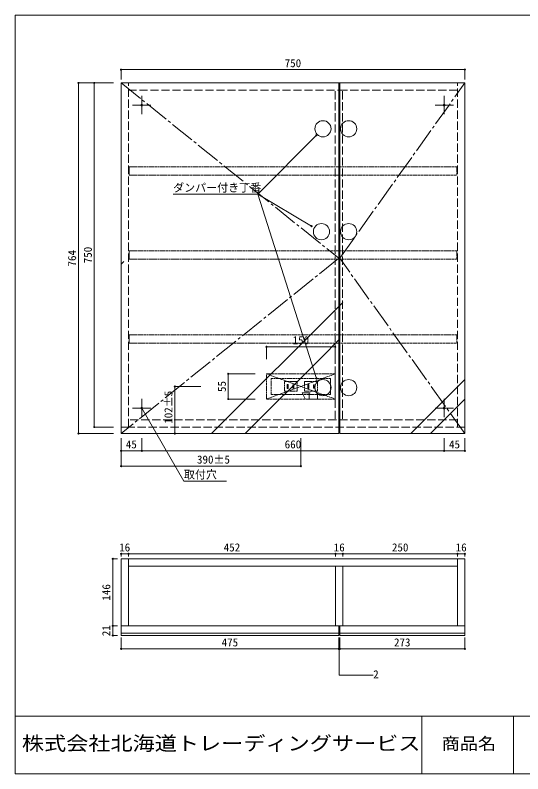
# Model space of a CAD drawing. Units: millimetres at full size, sheet at 1:6. Extents: x -1249 to 1249, y -827 to 827.
# Drawn here: x -1249 to -142, y -827 to 827 of the extents above; entities that cross this region are included whole.
import ezdxf
from ezdxf.enums import TextEntityAlignment as Align

# ---------------------------------------------------------------- set-up
doc = ezdxf.new("R2010")
doc.units = ezdxf.units.MM
doc.header["$LTSCALE"] = 6
doc.header["$PDMODE"] = 32
doc.header["$PDSIZE"] = 2.4
for name, pattern in [('CHAIN2', [12, 9, -1, 1, -1]), ('DASHED3', [4, 3, -1]), ('USER1', [1, 0.8, -0.2])]:
    doc.linetypes.add(name, pattern=pattern)
doc.layers.add('0-0_0', color=7, linetype='Continuous', lineweight=15)
doc.styles.add('ＭＳ ゴシック', font='')
doc.styles.get('ＭＳ ゴシック').set_extended_font_data('MS Gothic')

# ---------------------------------------------------------------- blocks, each defined once
blk = doc.blocks.new('ダンパー付き')
at = {"layer": '0-0_0'}
for q in [(80.37, 192.797), (-232.017, 64.312), (70.113, -5.443), (80.702, -337.416)]:
    blk.add_line((-47.375, 64.312), q, dxfattribs=at)
for p in [(80.37, 192.797), (70.113, -5.443), (80.702, -337.416)]:
    blk.add_point(p, dxfattribs=at)
at = {"layer": '0-0_0', "style": 'ＭＳ ゴシック'}
blk.add_text('ダンパー付き丁番', height=17.6, dxfattribs=at).set_placement((-232.017, 64.312), align=Align.BOTTOM_LEFT)

msp = doc.modelspace()

# ---------------------------------------------------------------- linework, layer by layer
at = {"layer": '0-0_0'}
for p, q in [((-1018.381, 707.84), (-268.381, 707.84)), ((-1018.381, 707.84), (-1018.381, 686.088)), ((-268.381, 707.84), (-268.381, 686.088)), ((-1111.154, 678.817), (-1111.154, -85.183)), ((-1111.154, 678.817), (-1035.014, 678.817)), ((-1076.778, 678.817), (-1076.778, -71.183)), ((-1076.778, 678.817), (-1035.014, 678.817)), ((-1018.381, -85.183), (-1018.381, 678.817)), ((-543.381, 678.817), (-541.381, 678.817)), ((-541.381, 678.817), (-541.381, -85.183)), ((-268.381, 678.817), (-541.381, 678.817)), ((-268.381, -85.183), (-268.381, 678.817)), ((-973.381, 630.518), (-973.381, 650.518)), ((-313.381, 630.518), (-313.381, 650.518)), ((-973.381, 630.518), (-993.381, 630.518)), ((-973.381, 630.518), (-953.381, 630.518)), ((-973.381, 630.518), (-973.381, 610.518)), ((-313.381, 630.518), (-333.381, 630.518)), ((-313.381, 630.518), (-293.381, 630.518)), ((-313.381, 630.518), (-313.381, 610.518)), ((-1018.381, 283.953), (-1012.558, 289.776)), ((-820.828, -85.436), (-534.778, 200.613)), ((-580.633, 81.244), (-543.381, 118.957)), ((-701.142, 103.958), (-551.142, 103.958)), ((-701.142, 103.958), (-701.142, 77.07)), ((-551.142, 103.958), (-551.142, 77.07)), ((-747.314, -85.436), (-580.633, 81.244)), ((-784.517, 44.817), (-784.517, -10.183)), ((-784.517, 44.817), (-726.083, 44.817)), ((-386.295, -85.436), (-268.381, 32.477)), ((-623.555, 3.224), (-606.093, 3.224)), ((-617.006, -9.872), (-623.555, 3.224)), ((-973.381, -29.907), (-973.381, -9.907)), ((-784.517, -10.183), (-726.083, -10.183)), ((-342.987, -85.436), (-268.381, -10.467)), ((-313.381, -29.907), (-313.381, -9.907)), ((-973.381, -29.907), (-993.381, -29.907)), ((-973.381, -29.907), (-953.381, -29.907)), ((-973.381, -29.907), (-973.381, -49.907)), ((-900.993, -85.436), (-900.993, -25.917)), ((-313.381, -29.907), (-333.381, -29.907)), ((-313.381, -29.907), (-293.381, -29.907)), ((-313.381, -29.907), (-313.381, -49.907)), ((-1076.778, -71.183), (-1035.014, -71.183)), ((-1111.154, -85.183), (-1035.014, -85.183)), ((-543.381, -85.183), (-1018.381, -85.183)), ((-1018.381, -122.877), (-1018.381, -95.687)), ((-1018.381, -156.398), (-1018.381, -95.687)), ((-973.381, -122.877), (-973.381, -95.687)), ((-900.993, -85.436), (-844.664, -85.436)), ((-626.142, -156.398), (-626.142, -95.687)), ((-541.381, -85.183), (-268.381, -85.183)), ((-313.381, -122.877), (-313.381, -95.687)), ((-268.381, -122.877), (-268.381, -95.687)), ((-626.142, -138.672), (-626.142, -112.666)), ((-1018.381, -122.877), (-973.381, -122.877)), ((-973.381, -122.877), (-313.381, -122.877)), ((-313.381, -122.877), (-268.381, -122.877)), ((-1018.381, -156.398), (-626.142, -156.398)), ((-1036.544, -358.384), (-1036.544, -504.384)), ((-1036.544, -358.384), (-1025.859, -358.384)), ((-1018.381, -347.459), (-1002.381, -347.459)), ((-1018.381, -347.459), (-1018.381, -353.287)), ((-1002.381, -347.459), (-1002.381, -353.287)), ((-1002.381, -347.459), (-550.384, -347.459)), ((-1002.381, -358.384), (-1002.381, -504.384)), ((-550.384, -347.459), (-550.384, -353.287)), ((-550.384, -347.459), (-534.384, -347.459)), ((-534.384, -347.459), (-534.384, -353.287)), ((-534.384, -347.459), (-284.381, -347.459)), ((-284.381, -347.459), (-284.381, -353.287)), ((-284.381, -347.459), (-268.381, -347.459)), ((-268.381, -358.384), (-284.381, -358.384)), ((-268.381, -347.459), (-268.381, -353.287)), ((-268.381, -358.384), (-268.381, -504.384)), ((-1002.381, -374.384), (-284.381, -374.384)), ((-961.972, -374.397), (-949.962, -374.397)), ((-550.384, -504.384), (-550.384, -374.397)), ((-534.384, -504.384), (-534.384, -374.397)), ((-284.394, -426.439), (-284.394, -443.544)), ((-1036.544, -504.384), (-1025.859, -504.384)), ((-1036.544, -504.428), (-1036.544, -525.428)), ((-1036.544, -504.428), (-1025.859, -504.428)), ((-1018.381, -504.428), (-1018.381, -525.428)), ((-543.382, -504.428), (-1018.381, -504.428)), ((-1018.381, -506.504), (-1018.381, -525.428)), ((-550.397, -504.384), (-534.384, -504.384)), ((-543.382, -504.428), (-543.382, -525.428)), ((-541.381, -504.428), (-268.381, -504.428)), ((-541.381, -504.428), (-541.381, -525.428)), ((-268.381, -504.428), (-268.381, -525.428)), ((-1036.544, -525.428), (-1025.859, -525.428)), ((-543.382, -520.428), (-1018.381, -520.428)), ((-543.382, -525.428), (-1018.381, -525.428)), ((-541.381, -520.428), (-268.381, -520.428)), ((-541.381, -525.428), (-268.381, -525.428)), ((-1018.381, -554.463), (-1018.381, -529.986)), ((-543.382, -554.463), (-543.382, -529.986)), ((-541.381, -554.463), (-541.381, -529.986)), ((-268.381, -554.463), (-268.381, -529.986)), ((-1018.381, -554.463), (-543.382, -554.463)), ((-543.382, -554.463), (-541.381, -554.463)), ((-541.381, -554.463), (-268.381, -554.463)), ((-161.932, -701.329), (-161.932, -826.86))]:
    msp.add_line(p, q, dxfattribs=at)
at = {"layer": '0-0_0', "linetype": 'DASHED3'}
for p, q in [((-284.381, -71.183), (-284.381, 678.817)), ((-1002.381, 662.817), (-543.381, 662.817)), ((-551.142, -53.411), (-551.142, 662.817)), ((-284.381, 662.817), (-541.381, 662.817)), ((-535.142, -53.411), (-535.142, 662.817)), ((-284.381, -55.183), (-1002.381, -55.183)), ((-1002.381, -71.183), (-1018.381, -71.183))]:
    msp.add_line(p, q, dxfattribs=at)
at = {"layer": '0-0_0', "linetype": 'USER1'}
for p, q in [((-286.214, 495.76), (-1000.549, 495.76)), ((-286.214, 477.564), (-286.214, 495.76)), ((-1000.549, 477.564), (-286.214, 477.564)), ((-286.214, 312.703), (-1000.549, 312.703)), ((-286.214, 294.507), (-286.214, 312.703)), ((-987.083, 294.507), (-286.214, 294.507)), ((-286.214, 129.646), (-1000.549, 129.646)), ((-286.214, 111.45), (-286.214, 129.646)), ((-1000.549, 111.45), (-286.214, 111.45)), ((-701.142, 44.817), (-551.142, -10.183)), ((-701.142, -10.183), (-551.142, 44.817)), ((-662.142, 27.817), (-662.142, 6.817)), ((-634.142, 27.817), (-662.142, 27.817)), ((-634.142, 27.817), (-634.142, 6.817)), ((-618.142, 6.817), (-618.142, 27.817)), ((-590.142, 27.817), (-618.142, 27.817)), ((-590.142, 6.817), (-590.142, 27.817)), ((-662.142, 6.817), (-634.142, 6.817)), ((-618.142, 6.817), (-590.142, 6.817))]:
    msp.add_line(p, q, dxfattribs=at)
at = {"layer": '0-0_0', "color": 4, "lineweight": 9}
for p, q in [((-900.993, -85.183), (-900.993, 17.317)), ((-900.993, 17.317), (-844.664, 17.317)), ((-900.993, -85.183), (-844.664, -85.183))]:
    msp.add_line(p, q, dxfattribs=at)
at = {"layer": '0-0_0', "lineweight": 18}
for p, q in [((-1249.379, -701.329), (1248.863, -701.329)), ((-361.932, -701.329), (-361.932, -826.86))]:
    msp.add_line(p, q, dxfattribs=at)
msp.add_lwpolyline([(-1249.379, -826.86), (1248.863, -826.86), (1248.863, 826.506), (-1249.379, 826.506)], close=True, dxfattribs=at)
at = {"layer": '0-0_0'}
for points in [[(-1018.381, 678.817), (-543.381, 678.817), (-543.381, -85.183)], [(-987.083, 495.76), (-1000.549, 495.76), (-1000.549, 477.564), (-987.083, 477.564)], [(-987.083, 312.703), (-1000.549, 312.703), (-1000.549, 294.507), (-987.083, 294.507)], [(-987.083, 129.646), (-1000.549, 129.646), (-1000.549, 111.45), (-987.083, 111.45)], [(-590.135, 2.919), (-590.135, -10.183), (-608.332, -10.183), (-608.332, 2.919)], [(-973.381, -29.907), (-881.231, -188.788), (-788.58, -188.788)], [(-1018.381, -358.384), (-1002.381, -358.384), (-284.381, -358.384)], [(-1018.381, -358.384), (-1018.381, -504.384), (-1002.381, -504.384)], [(-284.381, -358.384), (-284.381, -504.384), (-268.381, -504.384)], [(-542.381, -552.561), (-542.381, -612.038), (-468.272, -612.038)]]:
    msp.add_lwpolyline(points, dxfattribs=at)
at = {"layer": '0-0_0', "linetype": 'CHAIN2'}
for points in [[(-1018.381, 678.817), (-543.381, 296.817), (-1018.381, -85.183)], [(-268.381, -85.183), (-541.381, 296.817), (-268.381, 678.817)]]:
    msp.add_lwpolyline(points, dxfattribs=at)
at = {"layer": '0-0_0', "linetype": 'DASHED3'}
msp.add_lwpolyline([(-268.381, -71.183), (-1002.381, -71.183), (-1002.381, 678.817)], dxfattribs=at)
at = {"layer": '0-0_0', "linetype": 'USER1'}
for points in [[(-551.142, -10.183), (-701.142, -10.183), (-701.142, 44.817), (-551.142, 44.817)], [(-561.142, -0.183), (-561.142, 34.817), (-691.142, 34.817), (-691.142, -0.183)], [(-653.892, 12.967), (-653.892, 21.667), (-656.092, 21.667), (-656.092, 12.967)], [(-641.192, 13.817), (-641.192, 20.817), (-643.392, 20.817), (-643.392, 13.817)], [(-608.892, 12.967), (-608.892, 21.667), (-611.092, 21.667), (-611.092, 12.967)], [(-596.192, 13.817), (-596.192, 20.817), (-598.392, 20.817), (-598.392, 13.817)]]:
    msp.add_lwpolyline(points, close=True, dxfattribs=at)
at = {"layer": '0-0_0'}
for centre, radius in [((-973.381, 630.518), 2), ((-313.381, 630.518), 2), ((-577.957, 578.919), 17.651), ((-521.859, 578.919), 17.651), ((-581.232, 354.737), 17.651), ((-521.859, 354.737), 17.651), ((-577.957, 14.826), 17.651), ((-521.859, 14.826), 17.651), ((-973.381, -29.907), 2), ((-313.381, -29.907), 2)]:
    msp.add_circle(centre, radius, dxfattribs=at)
for p in [(-1018.381, 707.84), (-268.381, 707.84), (-1111.154, 678.817), (-1076.778, 678.817), (-701.142, 103.958), (-551.142, 103.958), (-784.517, 44.817), (-784.517, -10.183), (-1076.778, -71.183), (-1111.154, -85.183), (-900.993, -85.436), (-1018.381, -122.877), (-973.381, -122.877), (-313.381, -122.877), (-268.381, -122.877), (-1018.381, -156.398), (-626.142, -156.398), (-1018.381, -347.459), (-1002.381, -347.459), (-550.384, -347.459), (-534.384, -347.459), (-284.381, -347.459), (-268.381, -347.459), (-1036.544, -358.384), (-1036.544, -504.384), (-1036.544, -504.428), (-1036.544, -525.428), (-1018.381, -554.463), (-543.382, -554.463), (-541.381, -554.463), (-268.381, -554.463)]:
    msp.add_point(p, dxfattribs=at)
at = {"layer": '0-0_0', "color": 6}
for p in [(-900.993, 17.317), (-900.993, -85.183)]:
    msp.add_point(p, dxfattribs=at)

# ---------------------------------------------------------------- block references
at = {"layer": '0-0_0'}
msp.add_blockref('ダンパー付き', (-672.717, 372.137), dxfattribs=at)

# ---------------------------------------------------------------- texts
at = {"layer": '0-0_0', "style": 'ＭＳ ゴシック'}
for s, p in [('750', (-661.381, 707.84)), ('150', (-644.142, 103.958)), ('45', (-1007.881, -122.877)), ('660', (-661.381, -122.877)), ('45', (-302.881, -122.877)), ('390±5', (-852.678, -156.008)), ('取付穴', (-881.231, -188.788)), ('16', (-1022.381, -347.459)), ('452', (-794.383, -347.459)), ('16', (-554.384, -347.459)), ('250', (-427.383, -347.459)), ('16', (-288.381, -347.459)), ('475', (-798.881, -554.463)), ('273', (-422.881, -554.463)), ('2', (-468.272, -624.038))]:
    msp.add_text(s, height=17.6, dxfattribs=at).set_placement(p, align=Align.BOTTOM_LEFT)
for s, p in [('750', (-1076.778, 285.817)), ('764', (-1111.154, 278.817)), ('55', (-784.517, 5.317)), ('102±5', (-900.993, -63.933)), ('146', (-1036.544, -449.384)), ('21', (-1036.544, -526.928))]:
    msp.add_text(s, height=17.6, rotation=90, dxfattribs=at).set_placement(p, align=Align.BOTTOM_LEFT)
at = {"layer": '0-0_0', "color": 2, "style": 'ＭＳ ゴシック', "width": 1.15}
msp.add_text('株式会社北海道トレーディングサービス', height=30.79, dxfattribs=at).set_placement((-1234.655, -785.095), align=Align.BOTTOM_LEFT)
at = {"layer": '0-0_0', "color": 3, "style": 'ＭＳ ゴシック', "width": 1.1}
msp.add_text('商品名', height=26.39, dxfattribs=at).set_placement((-318.932, -782.095), align=Align.BOTTOM_LEFT)

doc.saveas('drawing.dxf')
